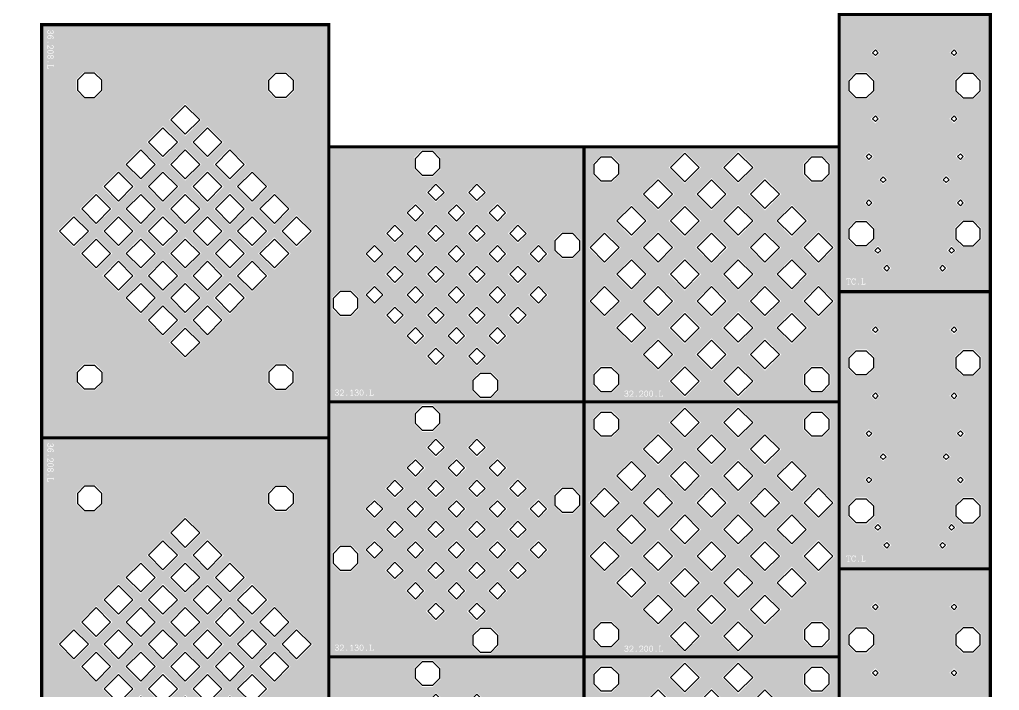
# Model space of a CAD drawing. Extents: x -50800 to 50800, y -50800 to 50800.
# Drawn here: x -2852 to 4925, y 12452 to 17778 of the extents above; entities that cross this region are included whole.
import ezdxf

# ---------------------------------------------------------------- set-up
doc = ezdxf.new("R2010")
doc.units = 13
doc.header["$MEASUREMENT"] = 0
doc.layers.get('0').update_dxf_attribs({"color": 6})
doc.layers.add('L14D0 Au', color=2, linetype='Continuous', transparency=0.6)
doc.layers.add('L16D0 Col', color=254, linetype='Continuous')
doc.layers.add('L20D0 Key', color=8, linetype='Continuous')

# ---------------------------------------------------------------- blocks, each defined once
blk = doc.blocks.new('SMALLPOST')
at = {"layer": 'L20D0 Key'}
blk.add_lwpolyline([(-39.799, -96.083), (-96.083, -39.799), (-96.083, 39.799), (-39.799, 96.083), (39.799, 96.083), (96.083, 39.799), (96.083, -39.799), (39.799, -96.083)], close=True, dxfattribs=at)
blk = doc.blocks.new('32.200.L.RIE')
at = {"layer": 'L14D0 Au'}
h = blk.add_hatch(color=256, dxfattribs=at)
h.paths.add_polyline_path([(495.1, 85.5), (493.4, 85.7), (489, 84), (485.8, 79.8), (483.8, 74.7), (482.8, 69), (482.7, 65.8), (483.2, 59.3), (484.5, 53.7), (486.7, 49), (487, 48.3), (491.2, 44.6), (493.4, 44.1), (497.8, 45.8), (501.3, 50.9), (501.3, 51), (503.2, 56.1), (504.2, 61.8), (504.3, 65.8), (503.8, 72.2), (502.3, 77.6), (499.8, 82), (499.6, 82.1)], flags=0)
h.paths.add_polyline_path([(534.3, 85.5), (532.6, 85.7), (528.2, 84), (525, 79.8), (523, 74.7), (522, 69), (521.8, 65.8), (522.3, 59.3), (523.7, 53.7), (525.9, 49), (526.2, 48.3), (530.4, 44.6), (532.6, 44.1), (537, 45.8), (540.5, 50.9), (540.5, 51), (542.3, 56.1), (543.4, 61.8), (543.5, 65.8), (543, 72.2), (541.5, 77.6), (539, 82), (538.8, 82.1)], flags=0)
h.paths.add_polyline_path([(292.7, 1224.6), (164, 1095.9), (35.3, 1224.6), (164, 1353.3)], flags=16)
h.paths.add_polyline_path([(716.9, 1648.9), (588.2, 1520.2), (459.5, 1648.9), (588.2, 1777.6)], flags=16)
h.paths.add_polyline_path([(292.7, 800.4), (164, 671.7), (35.3, 800.4), (164, 929.1)], flags=16)
h.paths.add_polyline_path([(716.9, 1224.6), (588.2, 1095.9), (459.5, 1224.6), (588.2, 1353.3)], flags=16)
h.paths.add_polyline_path([(1141.2, 1648.9), (1012.5, 1520.2), (883.8, 1648.9), (1012.5, 1777.6)], flags=16)
h.paths.add_polyline_path([(504.8, 588.2), (376.1, 459.5), (247.4, 588.2), (376.1, 716.9)], flags=16)
h.paths.add_polyline_path([(929.1, 1012.5), (800.4, 883.8), (671.7, 1012.5), (800.4, 1141.2)], flags=16)
h.paths.add_polyline_path([(1353.3, 1436.8), (1224.6, 1308.1), (1095.9, 1436.8), (1224.6, 1565.5)], flags=16)
h.paths.add_polyline_path([(716.9, 376.1), (588.2, 247.4), (459.5, 376.1), (588.2, 504.8)], flags=16)
h.paths.add_polyline_path([(1141.2, 800.4), (1012.5, 671.7), (883.8, 800.4), (1012.5, 929.1)], flags=16)
h.paths.add_polyline_path([(1565.5, 1224.6), (1436.8, 1095.9), (1308.1, 1224.6), (1436.8, 1353.3)], flags=16)
h.paths.add_polyline_path([(929.1, 164), (800.4, 35.3), (671.7, 164), (800.4, 292.7)], flags=16)
h.paths.add_polyline_path([(1353.3, 588.2), (1224.6, 459.5), (1095.9, 588.2), (1224.6, 716.9)], flags=16)
h.paths.add_polyline_path([(1777.6, 1012.5), (1648.9, 883.8), (1520.2, 1012.5), (1648.9, 1141.2)], flags=16)
h.paths.add_polyline_path([(1353.3, 164), (1224.6, 35.3), (1095.9, 164), (1224.6, 292.7)], flags=16)
h.paths.add_polyline_path([(1777.6, 588.2), (1648.9, 459.5), (1520.2, 588.2), (1648.9, 716.9)], flags=16)
h.paths.add_polyline_path([(220.7, 282.9), (282.9, 220.7), (282.9, 132.9), (220.7, 70.7), (132.9, 70.7), (70.7, 132.9), (70.7, 220.7), (132.9, 282.9)], flags=16)
h.paths.add_polyline_path([(1804.3, 1742.1), (1742.1, 1804.3), (1742.1, 1892.1), (1804.3, 1954.3), (1892.1, 1954.3), (1954.3, 1892.1), (1954.3, 1804.3), (1892.1, 1742.1)], flags=16)
h.paths.add_polyline_path([(282.9, 1804.3), (220.7, 1742.1), (132.9, 1742.1), (70.7, 1804.3), (70.7, 1892.1), (132.9, 1954.3), (220.7, 1954.3), (282.9, 1892.1)], flags=16)
h.paths.add_polyline_path([(1742.1, 220.7), (1804.3, 282.9), (1892.1, 282.9), (1954.3, 220.7), (1954.3, 132.9), (1892.1, 70.7), (1804.3, 70.7), (1742.1, 132.9)], flags=16)
h.paths.add_polyline_path([(1989.7, 800.4), (1861, 671.7), (1732.3, 800.4), (1861, 929.1)], flags=16)
h.paths.add_polyline_path([(1565.5, 376.1), (1436.8, 247.4), (1308.1, 376.1), (1436.8, 504.8)], flags=16)
h.paths.add_polyline_path([(1989.7, 1224.6), (1861, 1095.9), (1732.3, 1224.6), (1861, 1353.3)], flags=16)
h.paths.add_polyline_path([(1565.5, 800.4), (1436.8, 671.7), (1308.1, 800.4), (1436.8, 929.1)], flags=16)
h.paths.add_polyline_path([(1141.2, 376.1), (1012.5, 247.4), (883.8, 376.1), (1012.5, 504.8)], flags=16)
h.paths.add_polyline_path([(1777.6, 1436.8), (1648.9, 1308.1), (1520.2, 1436.8), (1648.9, 1565.5)], flags=16)
h.paths.add_polyline_path([(1353.3, 1012.5), (1224.6, 883.8), (1095.9, 1012.5), (1224.6, 1141.2)], flags=16)
h.paths.add_polyline_path([(929.1, 588.2), (800.4, 459.5), (671.7, 588.2), (800.4, 716.9)], flags=16)
h.paths.add_polyline_path([(1565.5, 1648.9), (1436.8, 1520.2), (1308.1, 1648.9), (1436.8, 1777.6)], flags=16)
h.paths.add_polyline_path([(1141.2, 1224.6), (1012.5, 1095.9), (883.8, 1224.6), (1012.5, 1353.3)], flags=16)
h.paths.add_polyline_path([(716.9, 800.4), (588.2, 671.7), (459.5, 800.4), (588.2, 929.1)], flags=16)
h.paths.add_polyline_path([(1353.3, 1861), (1224.6, 1732.3), (1095.9, 1861), (1224.6, 1989.7)], flags=16)
h.paths.add_polyline_path([(929.1, 1436.8), (800.4, 1308.1), (671.7, 1436.8), (800.4, 1565.5)], flags=16)
h.paths.add_polyline_path([(504.8, 1012.5), (376.1, 883.8), (247.4, 1012.5), (376.1, 1141.2)], flags=16)
h.paths.add_polyline_path([(929.1, 1861), (800.4, 1732.3), (671.7, 1861), (800.4, 1989.7)], flags=16)
h.paths.add_polyline_path([(504.8, 1436.8), (376.1, 1308.1), (247.4, 1436.8), (376.1, 1565.5)], flags=16)
h.paths.add_polyline_path([(333.8, 90), (337, 90.4), (342.7, 89.4), (347.3, 86.8), (348.6, 85.5), (350.8, 80.3), (351, 79.1), (349.8, 73.7), (346.6, 69), (346.1, 68.5), (344.3, 67.2), (349, 64), (352, 59.6), (352.8, 56.9), (353, 54.2), (352, 48.8), (349, 44.3), (348, 43.5), (343.2, 40.6), (337.9, 39.6), (337, 39.4), (331.1, 40.3), (326.3, 42.3), (323.6, 44.3), (320.7, 49.3), (320.5, 51.5), (323.1, 55.1), (323.6, 55.1), (326.4, 53), (326.6, 51.9), (326.1, 50), (325.9, 49.5), (328.3, 46.7), (333, 44.6), (337, 44.1), (342.4, 45.3), (346.3, 48.7), (346.4, 48.8), (348.1, 54.2), (348.1, 54.4), (346.6, 59.6), (344.6, 61.8), (339.9, 64.1), (336.7, 64.5), (333.2, 64.5), (330.5, 65.8), (330.3, 66.8), (332, 69.2), (332.8, 69.2), (336.5, 69.5), (341.7, 71), (345.1, 74.9), (345.6, 76.1), (345.9, 78.9), (343.7, 83.5), (342.1, 84.7), (337, 85.7), (331.1, 84.7), (328.1, 82.5), (328.8, 81.1), (328.8, 80.5), (326.6, 77.3), (325.8, 77.1), (322.7, 79.3), (322.6, 80.6), (324.1, 85.3), (328.6, 88.7)], flags=16)
h.paths.add_polyline_path([(419.4, 45), (417.2, 41.1), (415, 40.4), (411.3, 42.8), (410.8, 45), (413.5, 49.2), (415.2, 49.5), (418.9, 47.2)], flags=16)
h.paths.add_polyline_path([(576.1, 45), (574, 41.1), (571.8, 40.4), (568.1, 42.8), (567.6, 45), (570.1, 49.2), (571.9, 49.5), (575.6, 47.2)], flags=16)
h.paths.add_polyline_path([(597.2, 89.4), (608.6, 89.4), (611.6, 87), (608.6, 84.7), (604.6, 84.7), (604.6, 45.1), (622.9, 45.1), (622.9, 50.4), (624.2, 53.4), (625.4, 53.6), (627.9, 50.4), (627.9, 43.8), (626.6, 40.8), (624.9, 40.4), (597.2, 40.4), (594.1, 42.8), (597.2, 45.1), (599.7, 45.1), (599.7, 84.7), (597.2, 84.7), (594.1, 87)], flags=16)
h.paths.add_polyline_path([(537.5, 89.2), (541.7, 85.7), (543.5, 83.5), (545.9, 78.6), (547.6, 73.2), (548.4, 67.3), (548.4, 64.8), (547.9, 58.6), (546.7, 53), (544.5, 48), (542.7, 45.3), (538.3, 41.3), (533.6, 39.6), (532.6, 39.4), (527.9, 40.6), (523.7, 44.1), (521.8, 46.3), (519.3, 51.2), (517.8, 56.6), (517, 62.5), (517, 65), (517.3, 71.2), (518.6, 76.8), (520.8, 81.8), (522.7, 84.5), (527, 88.5), (531.8, 90.2), (532.6, 90.4)], flags=16)
h.paths.add_polyline_path([(498.3, 89.2), (502.5, 85.7), (504.3, 83.5), (506.7, 78.6), (508.4, 73.2), (509.2, 67.3), (509.2, 64.8), (508.7, 58.6), (507.5, 53), (505.4, 48), (503.5, 45.3), (499.1, 41.3), (494.4, 39.6), (493.4, 39.4), (488.7, 40.6), (484.5, 44.1), (482.7, 46.3), (480.1, 51.2), (478.6, 56.6), (477.8, 62.5), (477.8, 65), (478.1, 71.2), (479.5, 76.8), (481.6, 81.8), (483.5, 84.5), (487.9, 88.5), (492.6, 90.2), (493.4, 90.4)], flags=16)
h.paths.add_polyline_path([(448, 89.4), (453.4, 90.4), (458.9, 89.5), (463.6, 87.2), (466.7, 84.5), (469.4, 79.4), (470, 74.7), (469.2, 69.7), (467, 65), (463.5, 60.1), (461.3, 58.1), (446.7, 45.1), (465, 45.1), (466, 48.3), (467.5, 48.7), (470, 45.5), (470, 43.8), (468.4, 40.4), (441.8, 40.4), (438.6, 42.8), (439.8, 44.6), (456.4, 59.9), (461, 64.8), (463.8, 69.4), (464.8, 72.2), (465, 74.7), (463.8, 80.1), (459.9, 83.8), (459.4, 84.2), (454.2, 85.7), (452.9, 85.7), (447.7, 84.2), (445, 81.1), (443.8, 78.6), (444.8, 76.3), (442.6, 73.2), (441.8, 73.1), (438.9, 75.1), (438.6, 76.6), (439.8, 82), (443.3, 86.5)], flags=16)
h.paths.add_polyline_path([(369.6, 89.4), (375, 90.4), (380.6, 89.5), (385.5, 87.2), (388.3, 84.5), (391, 79.4), (391.7, 74.7), (390.8, 69.7), (388.6, 65), (385.1, 60.1), (382.9, 58.1), (368.3, 45.1), (386.6, 45.1), (387.6, 48.3), (389.2, 48.7), (391.7, 45.5), (391.7, 43.8), (390, 40.4), (363.4, 40.4), (360.2, 42.8), (361.4, 44.6), (378.1, 59.9), (382.6, 64.8), (385.5, 69.4), (386.5, 72.2), (386.6, 74.7), (385.5, 80.1), (381.6, 83.8), (381.1, 84.2), (375.9, 85.7), (374.5, 85.7), (369.3, 84.2), (366.6, 81.1), (365.6, 78.6), (366.4, 76.3), (364.3, 73.2), (363.4, 73.1), (360.6, 75.1), (360.2, 76.6), (361.4, 82), (364.9, 86.5)], flags=16)
h.paths.add_polyline_path([(10, 2015), (10, 10), (2015, 10), (2015, 2015)])
at = {"layer": 'L16D0 Col', "const_width": 25}
blk.add_lwpolyline([(2025, 0), (0, 0), (0, 2025), (2025, 2025)], close=True, dxfattribs=at)
at = {"layer": 'L16D0 Col'}
for points in [[(800.4, 1746.5), (914.9, 1861), (800.4, 1975.6), (685.8, 1861)], [(1224.6, 1746.5), (1339.2, 1861), (1224.6, 1975.6), (1110.1, 1861)], [(588.2, 1534.3), (702.8, 1648.9), (588.2, 1763.4), (473.7, 1648.9)], [(1012.5, 1534.3), (1127.1, 1648.9), (1012.5, 1763.4), (897.9, 1648.9)], [(1436.8, 1534.3), (1551.3, 1648.9), (1436.8, 1763.4), (1322.2, 1648.9)], [(376.1, 1322.2), (490.7, 1436.8), (376.1, 1551.3), (261.6, 1436.8)], [(800.4, 1322.2), (914.9, 1436.8), (800.4, 1551.3), (685.8, 1436.8)], [(1224.6, 1322.2), (1339.2, 1436.8), (1224.6, 1551.3), (1110.1, 1436.8)], [(1648.9, 1322.2), (1763.4, 1436.8), (1648.9, 1551.3), (1534.3, 1436.8)], [(164, 1110.1), (278.5, 1224.6), (164, 1339.2), (49.4, 1224.6)], [(588.2, 1110.1), (702.8, 1224.6), (588.2, 1339.2), (473.7, 1224.6)], [(1012.5, 1110.1), (1127.1, 1224.6), (1012.5, 1339.2), (897.9, 1224.6)], [(1436.8, 1110.1), (1551.3, 1224.6), (1436.8, 1339.2), (1322.2, 1224.6)], [(1861, 1110.1), (1975.6, 1224.6), (1861, 1339.2), (1746.5, 1224.6)], [(376.1, 897.9), (490.7, 1012.5), (376.1, 1127.1), (261.6, 1012.5)], [(800.4, 897.9), (914.9, 1012.5), (800.4, 1127.1), (685.8, 1012.5)], [(1224.6, 897.9), (1339.2, 1012.5), (1224.6, 1127.1), (1110.1, 1012.5)], [(1648.9, 897.9), (1763.4, 1012.5), (1648.9, 1127.1), (1534.3, 1012.5)], [(164, 685.8), (278.5, 800.4), (164, 914.9), (49.4, 800.4)], [(588.2, 685.8), (702.8, 800.4), (588.2, 914.9), (473.7, 800.4)], [(1012.5, 685.8), (1127.1, 800.4), (1012.5, 914.9), (897.9, 800.4)], [(1436.8, 685.8), (1551.3, 800.4), (1436.8, 914.9), (1322.2, 800.4)], [(1861, 685.8), (1975.6, 800.4), (1861, 914.9), (1746.5, 800.4)], [(376.1, 473.7), (490.7, 588.2), (376.1, 702.8), (261.6, 588.2)], [(800.4, 473.7), (914.9, 588.2), (800.4, 702.8), (685.8, 588.2)], [(1224.6, 473.7), (1339.2, 588.2), (1224.6, 702.8), (1110.1, 588.2)], [(1648.9, 473.7), (1763.4, 588.2), (1648.9, 702.8), (1534.3, 588.2)], [(588.2, 261.6), (702.8, 376.1), (588.2, 490.7), (473.7, 376.1)], [(1012.5, 261.6), (1127.1, 376.1), (1012.5, 490.7), (897.9, 376.1)], [(1436.8, 261.6), (1551.3, 376.1), (1436.8, 490.7), (1322.2, 376.1)], [(800.4, 49.4), (914.9, 164), (800.4, 278.5), (685.8, 164)], [(1224.6, 49.4), (1339.2, 164), (1224.6, 278.5), (1110.1, 164)]]:
    blk.add_lwpolyline(points, close=True, dxfattribs=at)
at = {"xscale": -1, "yscale": -1}
for p, rotation in [((176.8, 1848.2), 225.0000000000001), ((1848.2, 1848.2), 135.0000000000001), ((176.8, 176.8), 315.0000000000002), ((1848.2, 176.8), 45.00000000000015)]:
    blk.add_blockref('SMALLPOST', p, dxfattribs=dict(at, rotation=rotation))
blk = doc.blocks.new('32.130.L.RIE')
at = {"layer": 'L14D0 Au'}
h = blk.add_hatch(color=256, dxfattribs=at)
h.paths.add_polyline_path([(91.9, 94.7), (96.6, 97.6), (102, 98.6), (107.5, 97.7), (112.4, 95.4), (115.2, 92.7), (117.9, 87.6), (118.6, 82.9), (117.8, 78.1), (115.6, 73.2), (112, 68.5), (109.9, 66.3), (95.2, 53.3), (113.6, 53.3), (114.6, 56.5), (116.1, 56.9), (118.6, 53.7), (118.6, 52), (116.9, 48.6), (90.3, 48.6), (87.2, 51), (88.3, 53), (105, 68.1), (109.5, 73), (112.4, 77.6), (113.4, 80.4), (113.6, 82.9), (112.4, 88.3), (108.5, 92), (108, 92.4), (102.8, 93.9), (101.4, 93.9), (96.2, 92.5), (93.5, 89.3), (92.5, 86.8), (93.4, 84.5), (91.2, 81.4), (90.3, 81.3), (87.5, 83.3), (87.2, 84.8), (88.3, 90.2)], flags=16)
h.paths.add_polyline_path([(212.3, 96.9), (217.5, 98.2), (220.7, 98.6), (226.4, 97.7), (230.8, 95), (232.3, 93.7), (234.5, 88.5), (234.6, 87.3), (233.5, 81.9), (230.3, 77.2), (229.8, 76.7), (227.9, 75.4), (232.6, 72.2), (235.6, 67.8), (236.3, 65.1), (236.7, 62.6), (235.6, 57), (232.4, 52.5), (231.6, 51.7), (226.9, 48.8), (221.5, 47.8), (220.7, 47.8), (214.8, 48.5), (209.9, 50.5), (207.2, 52.7), (204.4, 57.5), (204.2, 59.7), (206.7, 63.3), (207.2, 63.3), (210.1, 61.2), (210.3, 60.1), (209.7, 58.2), (209.6, 57.9), (211.9, 54.9), (216.6, 52.8), (220.7, 52.3), (226.1, 53.5), (229.9, 57), (230.1, 57), (231.8, 62.4), (231.8, 62.6), (230.3, 67.8), (228.2, 70), (223.5, 72.3), (220.3, 72.7), (216.8, 72.7), (214, 74.2), (214, 75), (215.6, 77.4), (215.8, 77.4), (216.5, 77.6), (220.2, 77.7), (225.4, 79.2), (228.7, 83.1), (229.1, 84.3), (229.6, 87.3), (227.4, 91.8), (225.7, 92.9), (220.7, 93.9), (214.6, 92.9), (211.8, 90.7), (212.3, 89.3), (212.4, 88.7), (210.3, 85.5), (209.4, 85.3), (206.4, 87.5), (206.2, 88.8), (207.7, 93.5)], flags=16)
h.paths.add_polyline_path([(259.5, 98.6), (264.4, 97.4), (268.6, 93.9), (270.5, 91.7), (272.8, 86.8), (274.5, 81.6), (275.3, 75.5), (275.3, 73), (274.8, 66.8), (273.6, 61.2), (271.5, 56.2), (269.6, 53.5), (265.2, 49.5), (260.5, 47.8), (259.5, 47.8), (254.8, 48.8), (250.6, 52.3), (248.8, 54.7), (246.2, 59.4), (244.7, 64.8), (243.9, 70.7), (243.9, 73.2), (244.2, 79.4), (245.6, 85.1), (247.8, 90), (249.6, 92.7), (254, 96.7), (258.7, 98.4)], flags=16)
h.paths.add_polyline_path([(321.1, 95.2), (324.1, 97.6), (335.5, 97.6), (338.6, 95.2), (335.5, 92.9), (331.5, 92.9), (331.5, 53.3), (349.8, 53.3), (349.8, 58.6), (351.2, 61.6), (352.4, 61.7), (354.9, 58.6), (354.9, 52), (353.5, 49), (351.8, 48.6), (324.1, 48.6), (321.1, 51), (324.1, 53.3), (326.6, 53.3), (326.6, 92.9), (324.1, 92.9)], flags=16)
h.paths.add_polyline_path([(302.6, 55.4), (303.1, 53.2), (300.9, 49.3), (298.7, 48.6), (295, 51.2), (294.5, 53.2), (297, 57.4), (298.9, 57.7)], flags=16)
h.paths.add_polyline_path([(179.8, 95.7), (180.3, 96.7), (182.7, 98.6), (184.9, 95.2), (184.9, 53.3), (191.6, 53.3), (194.6, 51), (191.6, 48.6), (173.3, 48.6), (170.1, 51), (173.3, 53.3), (179.8, 53.3), (179.8, 87.6), (179.6, 87.5), (174.8, 84.6), (172.1, 84.1), (169.7, 86.5), (172.4, 88.8), (176.5, 90.7)], flags=16)
h.paths.add_polyline_path([(145.8, 55.4), (146.3, 53.2), (144.2, 49.3), (142, 48.6), (138.3, 51.2), (137.8, 53.2), (140.5, 57.4), (142.1, 57.7)], flags=16)
h.paths.add_polyline_path([(55.5, 96.9), (60.8, 98.2), (63.9, 98.6), (69.7, 97.7), (74.2, 95), (75.6, 93.7), (77.7, 88.5), (77.9, 87.3), (76.7, 81.9), (73.5, 77.2), (73, 76.7), (71.2, 75.4), (75.9, 72.2), (78.9, 67.8), (79.8, 65.1), (79.9, 62.6), (78.9, 57), (75.9, 52.5), (74.9, 51.7), (70.2, 48.8), (64.8, 47.8), (63.9, 47.8), (58.1, 48.5), (53.2, 50.5), (50.5, 52.7), (47.6, 57.5), (47.5, 59.7), (50, 63.3), (50.5, 63.3), (53.4, 61.2), (53.5, 60.1), (53, 58.2), (52.8, 57.9), (55.2, 54.9), (59.9, 52.8), (63.9, 52.3), (69.3, 53.5), (73.2, 57), (73.4, 57), (75, 62.4), (75, 62.6), (73.5, 67.8), (71.5, 70), (66.8, 72.3), (63.6, 72.7), (60.1, 72.7), (57.4, 74.2), (57.2, 75), (58.9, 77.4), (59.1, 77.4), (59.7, 77.6), (63.4, 77.7), (68.7, 79.2), (72, 83.1), (72.5, 84.3), (72.9, 87.3), (70.7, 91.8), (69, 92.9), (63.9, 93.9), (58.1, 92.9), (55, 90.7), (55.7, 89.3), (55.7, 88.7), (53.5, 85.5), (52.7, 85.3), (49.7, 87.5), (49.5, 88.8), (51, 93.5)], flags=16)
h.paths.add_polyline_path([(1787, 1198.6), (1787, 1286.4), (1849.1, 1348.6), (1937, 1348.6), (1999.1, 1286.4), (1999.1, 1198.6), (1937, 1136.4), (1849.1, 1136.4)], flags=16)
h.paths.add_polyline_path([(238, 826.4), (238, 738.6), (175.9, 676.4), (88, 676.4), (25.9, 738.6), (25.9, 826.4), (88, 888.6), (175.9, 888.6)], flags=16)
h.paths.add_polyline_path([(1663, 929.1), (1742.2, 849.9), (1663, 770.7), (1583.8, 849.9)], flags=16)
h.paths.add_polyline_path([(1337.8, 603.8), (1417, 524.6), (1337.8, 445.4), (1258.6, 524.6)], flags=16)
h.paths.add_polyline_path([(1500.4, 1091.7), (1579.6, 1012.5), (1500.4, 933.3), (1421.2, 1012.5)], flags=16)
h.paths.add_polyline_path([(1175.1, 766.4), (1254.3, 687.2), (1175.1, 608), (1095.9, 687.2)], flags=16)
h.paths.add_polyline_path([(849.9, 441.2), (929.1, 362), (849.9, 282.8), (770.7, 362)], flags=16)
h.paths.add_polyline_path([(1337.8, 1254.3), (1417, 1175.1), (1337.8, 1095.9), (1258.6, 1175.1)], flags=16)
h.paths.add_polyline_path([(1012.5, 929.1), (1091.7, 849.9), (1012.5, 770.7), (933.3, 849.9)], flags=16)
h.paths.add_polyline_path([(687.2, 603.8), (766.4, 524.6), (687.2, 445.4), (608, 524.6)], flags=16)
h.paths.add_polyline_path([(1175.1, 1417), (1254.3, 1337.8), (1175.1, 1258.6), (1095.9, 1337.8)], flags=16)
h.paths.add_polyline_path([(849.9, 1091.7), (929.1, 1012.5), (849.9, 933.3), (770.7, 1012.5)], flags=16)
h.paths.add_polyline_path([(524.6, 766.4), (603.8, 687.2), (524.6, 608), (445.4, 687.2)], flags=16)
h.paths.add_polyline_path([(1012.5, 1579.6), (1091.7, 1500.4), (1012.5, 1421.2), (933.3, 1500.4)], flags=16)
h.paths.add_polyline_path([(687.2, 1254.3), (766.4, 1175.1), (687.2, 1095.9), (608, 1175.1)], flags=16)
h.paths.add_polyline_path([(362, 929.1), (441.2, 849.9), (362, 770.7), (282.8, 849.9)], flags=16)
h.paths.add_polyline_path([(849.9, 1742.2), (929.1, 1663), (849.9, 1583.8), (770.7, 1663)], flags=16)
h.paths.add_polyline_path([(524.6, 1417), (603.8, 1337.8), (524.6, 1258.6), (445.4, 1337.8)], flags=16)
h.paths.add_polyline_path([(362, 1254.3), (441.2, 1175.1), (362, 1095.9), (282.8, 1175.1)], flags=16)
h.paths.add_polyline_path([(687.2, 1579.6), (766.4, 1500.4), (687.2, 1421.2), (608, 1500.4)], flags=16)
h.paths.add_polyline_path([(524.6, 1091.7), (603.8, 1012.5), (524.6, 933.3), (445.4, 1012.5)], flags=16)
h.paths.add_polyline_path([(849.9, 1417), (929.1, 1337.8), (849.9, 1258.6), (770.7, 1337.8)], flags=16)
h.paths.add_polyline_path([(1175.1, 1742.2), (1254.3, 1663), (1175.1, 1583.8), (1095.9, 1663)], flags=16)
h.paths.add_polyline_path([(687.2, 929.1), (766.4, 849.9), (687.2, 770.7), (608, 849.9)], flags=16)
h.paths.add_polyline_path([(1012.5, 1254.3), (1091.7, 1175.1), (1012.5, 1095.9), (933.3, 1175.1)], flags=16)
h.paths.add_polyline_path([(1337.8, 1579.6), (1417, 1500.4), (1337.8, 1421.2), (1258.6, 1500.4)], flags=16)
h.paths.add_polyline_path([(849.9, 766.4), (929.1, 687.2), (849.9, 608), (770.7, 687.2)], flags=16)
h.paths.add_polyline_path([(1175.1, 1091.7), (1254.3, 1012.5), (1175.1, 933.3), (1095.9, 1012.5)], flags=16)
h.paths.add_polyline_path([(1500.4, 1417), (1579.6, 1337.8), (1500.4, 1258.6), (1421.2, 1337.8)], flags=16)
h.paths.add_polyline_path([(1012.5, 603.8), (1091.7, 524.6), (1012.5, 445.4), (933.3, 524.6)], flags=16)
h.paths.add_polyline_path([(1337.8, 929.1), (1417, 849.9), (1337.8, 770.7), (1258.6, 849.9)], flags=16)
h.paths.add_polyline_path([(1663, 1254.3), (1742.2, 1175.1), (1663, 1095.9), (1583.8, 1175.1)], flags=16)
h.paths.add_polyline_path([(1175.1, 441.2), (1254.3, 362), (1175.1, 282.8), (1095.9, 362)], flags=16)
h.paths.add_polyline_path([(1500.4, 766.4), (1579.6, 687.2), (1500.4, 608), (1421.2, 687.2)], flags=16)
h.paths.add_polyline_path([(826.4, 1787), (738.6, 1787), (676.4, 1849.1), (676.4, 1937), (738.6, 1999.1), (826.4, 1999.1), (888.6, 1937), (888.6, 1849.1)], flags=16)
h.paths.add_polyline_path([(1198.6, 238), (1286.4, 238), (1348.6, 175.9), (1348.6, 88), (1286.4, 25.9), (1198.6, 25.9), (1136.4, 88), (1136.4, 175.9)], flags=16)
h.paths.add_polyline_path([(2015, 2015), (10, 2015), (10, 10), (2015, 10)])
h.paths.add_polyline_path([(265.7, 90.5), (261.2, 93.7), (259.5, 93.9), (255.2, 92.2), (252, 88), (249.9, 82.9), (248.9, 77.2), (248.8, 74), (249.3, 67.5), (250.6, 61.9), (252.8, 57.2), (253.1, 56.5), (257.3, 52.8), (259.5, 52.3), (263.9, 54), (267.4, 59.1), (267.4, 59.2), (269.3, 64.3), (270.3, 70), (270.5, 74), (269.9, 80.4), (268.4, 85.8), (265.9, 90.2)], flags=0)
at = {"layer": 'L16D0 Col', "const_width": 25}
blk.add_lwpolyline([(2025, 0), (0, 0), (0, 2025), (2025, 2025)], close=True, dxfattribs=at)
at = {"layer": 'L16D0 Col'}
for points in [[(784.8, 1663), (849.9, 1598), (914.9, 1663), (849.9, 1728.1)], [(1110.1, 1663), (1175.1, 1598), (1240.2, 1663), (1175.1, 1728.1)], [(622.2, 1500.4), (687.2, 1435.3), (752.3, 1500.4), (687.2, 1565.5)], [(947.4, 1500.4), (1012.5, 1435.3), (1077.6, 1500.4), (1012.5, 1565.5)], [(1272.7, 1500.4), (1337.8, 1435.3), (1402.8, 1500.4), (1337.8, 1565.5)], [(459.5, 1337.8), (524.6, 1272.7), (589.7, 1337.8), (524.6, 1402.8)], [(784.8, 1337.8), (849.9, 1272.7), (914.9, 1337.8), (849.9, 1402.8)], [(1110.1, 1337.8), (1175.1, 1272.7), (1240.2, 1337.8), (1175.1, 1402.8)], [(1435.3, 1337.8), (1500.4, 1272.7), (1565.5, 1337.8), (1500.4, 1402.8)], [(296.9, 1175.1), (362, 1110.1), (427, 1175.1), (362, 1240.2)], [(622.2, 1175.1), (687.2, 1110.1), (752.3, 1175.1), (687.2, 1240.2)], [(947.4, 1175.1), (1012.5, 1110.1), (1077.6, 1175.1), (1012.5, 1240.2)], [(1272.7, 1175.1), (1337.8, 1110.1), (1402.8, 1175.1), (1337.8, 1240.2)], [(1598, 1175.1), (1663, 1110.1), (1728.1, 1175.1), (1663, 1240.2)], [(459.5, 1012.5), (524.6, 947.4), (589.7, 1012.5), (524.6, 1077.6)], [(784.8, 1012.5), (849.9, 947.4), (914.9, 1012.5), (849.9, 1077.6)], [(1110.1, 1012.5), (1175.1, 947.4), (1240.2, 1012.5), (1175.1, 1077.6)], [(1435.3, 1012.5), (1500.4, 947.4), (1565.5, 1012.5), (1500.4, 1077.6)], [(296.9, 849.9), (362, 784.8), (427, 849.9), (362, 914.9)], [(622.2, 849.9), (687.2, 784.8), (752.3, 849.9), (687.2, 914.9)], [(947.4, 849.9), (1012.5, 784.8), (1077.6, 849.9), (1012.5, 914.9)], [(1272.7, 849.9), (1337.8, 784.8), (1402.8, 849.9), (1337.8, 914.9)], [(1598, 849.9), (1663, 784.8), (1728.1, 849.9), (1663, 914.9)], [(459.5, 687.2), (524.6, 622.2), (589.7, 687.2), (524.6, 752.3)], [(784.8, 687.2), (849.9, 622.2), (914.9, 687.2), (849.9, 752.3)], [(1110.1, 687.2), (1175.1, 622.2), (1240.2, 687.2), (1175.1, 752.3)], [(1435.3, 687.2), (1500.4, 622.2), (1565.5, 687.2), (1500.4, 752.3)], [(622.2, 524.6), (687.2, 459.5), (752.3, 524.6), (687.2, 589.7)], [(947.4, 524.6), (1012.5, 459.5), (1077.6, 524.6), (1012.5, 589.7)], [(1272.7, 524.6), (1337.8, 459.5), (1402.8, 524.6), (1337.8, 589.7)], [(784.8, 362), (849.9, 296.9), (914.9, 362), (849.9, 427)], [(1110.1, 362), (1175.1, 296.9), (1240.2, 362), (1175.1, 427)]]:
    blk.add_lwpolyline(points, close=True, dxfattribs=at)
at = {"xscale": -1, "yscale": -1}
for p, rotation in [((782.5, 1893), 135.0000000000001), ((1893, 1242.5), 45.00000000000015), ((132, 782.5), 225.0000000000001), ((1242.5, 132), 315.0000000000002)]:
    blk.add_blockref('SMALLPOST', p, dxfattribs=dict(at, rotation=rotation))
blk = doc.blocks.new('36.208.L.RIE')
at = {"layer": 'L14D0 Au'}
h = blk.add_hatch(color=256, dxfattribs=at)
h.paths.add_polyline_path([(254.6, 74.4), (255.6, 74.4), (261.2, 75.5), (264.4, 78.2), (265.9, 82.6), (264, 87.3), (261.8, 89.2), (256.6, 90.7), (255.6, 90.8), (250.2, 89.7), (246.9, 86.8), (245.4, 82.6), (247.2, 77.7), (249.4, 76)], flags=0)
h.paths.add_polyline_path([(217.9, 90.5), (216.4, 90.8), (212.1, 89.2), (208.9, 85), (206.8, 79.9), (205.8, 74.2), (205.7, 70.8), (206.2, 64.4), (207.4, 58.9), (209.5, 54.2), (210, 53.5), (214.2, 49.6), (216.4, 49.3), (220.6, 51), (224.2, 55.9), (224.3, 56), (226.2, 61.2), (227.2, 67), (227.4, 70.8), (226.7, 77.4), (225.2, 82.8), (222.7, 87.1), (222.5, 87.3)], flags=0)
h.paths.add_polyline_path([(100.4, 72.7), (99.4, 72.7), (94, 71.5), (90.6, 68.3), (89.1, 63.4), (89.3, 60.2), (91.5, 54.2), (94.9, 50.5), (99.1, 49.3), (104.3, 50.7), (107.3, 53.7), (109.5, 59.1), (109.5, 61.1), (108.5, 66.6), (105.4, 70.5)], flags=0)
h.paths.add_polyline_path([(253.6, 49.5), (255.6, 49.3), (261, 50.5), (265, 53.7), (267.1, 59.1), (267.1, 59.6), (265.5, 64.6), (262.7, 67.5), (257.6, 69.5), (255.6, 69.7), (250.2, 68.5), (246.4, 65.3), (244.3, 60.1), (244.3, 59.4), (245.9, 54.4), (248.6, 51.5)], flags=0)
h.paths.add_polyline_path([(2842.4, 274.6), (2754.5, 274.6), (2692.4, 336.8), (2692.4, 424.7), (2754.5, 486.8), (2842.4, 486.8), (2904.6, 424.7), (2904.6, 336.8)], flags=16)
h.paths.add_polyline_path([(1640, 384.8), (1768.7, 256.1), (1640, 127.4), (1511.3, 256.1)], flags=16)
h.paths.add_polyline_path([(1286.4, 738.4), (1415.1, 609.7), (1286.4, 481), (1157.8, 609.7)], flags=16)
h.paths.add_polyline_path([(932.9, 1091.9), (1061.6, 963.2), (932.9, 834.5), (804.2, 963.2)], flags=16)
h.paths.add_polyline_path([(1816.8, 561.6), (1945.5, 432.9), (1816.8, 304.2), (1688.1, 432.9)], flags=16)
h.paths.add_polyline_path([(1463.2, 915.1), (1591.9, 786.4), (1463.2, 657.8), (1334.5, 786.4)], flags=16)
h.paths.add_polyline_path([(1109.7, 1268.7), (1238.4, 1140), (1109.7, 1011.3), (981, 1140)], flags=16)
h.paths.add_polyline_path([(1993.6, 738.4), (2122.2, 609.7), (1993.6, 481), (1864.9, 609.7)], flags=16)
h.paths.add_polyline_path([(1640, 1091.9), (1768.7, 963.2), (1640, 834.5), (1511.3, 963.2)], flags=16)
h.paths.add_polyline_path([(1286.4, 1445.5), (1415.1, 1316.8), (1286.4, 1188.1), (1157.8, 1316.8)], flags=16)
h.paths.add_polyline_path([(2170.3, 915.1), (2299, 786.4), (2170.3, 657.8), (2041.6, 786.4)], flags=16)
h.paths.add_polyline_path([(1816.8, 1268.7), (1945.5, 1140), (1816.8, 1011.3), (1688.1, 1140)], flags=16)
h.paths.add_polyline_path([(1463.2, 1622.2), (1591.9, 1493.6), (1463.2, 1364.9), (1334.5, 1493.6)], flags=16)
h.paths.add_polyline_path([(2347.1, 1091.9), (2475.8, 963.2), (2347.1, 834.5), (2218.4, 963.2)], flags=16)
h.paths.add_polyline_path([(1993.6, 1445.5), (2122.2, 1316.8), (1993.6, 1188.1), (1864.9, 1316.8)], flags=16)
h.paths.add_polyline_path([(1640, 1799), (1768.7, 1670.3), (1640, 1541.6), (1511.3, 1670.3)], flags=16)
h.paths.add_polyline_path([(2523.9, 1268.7), (2652.6, 1140), (2523.9, 1011.3), (2395.2, 1140)], flags=16)
h.paths.add_polyline_path([(2170.3, 1622.2), (2299, 1493.6), (2170.3, 1364.9), (2041.6, 1493.6)], flags=16)
h.paths.add_polyline_path([(1816.8, 1975.8), (1945.5, 1847.1), (1816.8, 1718.4), (1688.1, 1847.1)], flags=16)
h.paths.add_polyline_path([(2754.5, 2005.4), (2842.4, 2005.4), (2904.6, 1943.2), (2904.6, 1855.3), (2842.4, 1793.2), (2754.5, 1793.2), (2692.4, 1855.3), (2692.4, 1943.2)], flags=16)
h.paths.add_polyline_path([(525.5, 274.6), (437.6, 274.6), (375.4, 336.8), (375.4, 424.7), (437.6, 486.8), (525.5, 486.8), (587.6, 424.7), (587.6, 336.8)], flags=16)
h.paths.add_polyline_path([(1640, 2152.6), (1768.7, 2023.9), (1640, 1895.2), (1511.3, 2023.9)], flags=16)
h.paths.add_polyline_path([(1993.6, 1799), (2122.2, 1670.3), (1993.6, 1541.6), (1864.9, 1670.3)], flags=16)
h.paths.add_polyline_path([(2347.1, 1445.5), (2475.8, 1316.8), (2347.1, 1188.1), (2218.4, 1316.8)], flags=16)
h.paths.add_polyline_path([(1463.2, 1975.8), (1591.9, 1847.1), (1463.2, 1718.4), (1334.5, 1847.1)], flags=16)
h.paths.add_polyline_path([(1816.8, 1622.2), (1945.5, 1493.6), (1816.8, 1364.9), (1688.1, 1493.6)], flags=16)
h.paths.add_polyline_path([(2170.3, 1268.7), (2299, 1140), (2170.3, 1011.3), (2041.6, 1140)], flags=16)
h.paths.add_polyline_path([(1286.4, 1799), (1415.1, 1670.3), (1286.4, 1541.6), (1157.8, 1670.3)], flags=16)
h.paths.add_polyline_path([(1640, 1445.5), (1768.7, 1316.8), (1640, 1188.1), (1511.3, 1316.8)], flags=16)
h.paths.add_polyline_path([(1993.6, 1091.9), (2122.2, 963.2), (1993.6, 834.5), (1864.9, 963.2)], flags=16)
h.paths.add_polyline_path([(1109.7, 1622.2), (1238.4, 1493.6), (1109.7, 1364.9), (981, 1493.6)], flags=16)
h.paths.add_polyline_path([(1463.2, 1268.7), (1591.9, 1140), (1463.2, 1011.3), (1334.5, 1140)], flags=16)
h.paths.add_polyline_path([(1816.8, 915.1), (1945.5, 786.4), (1816.8, 657.8), (1688.1, 786.4)], flags=16)
h.paths.add_polyline_path([(932.9, 1445.5), (1061.6, 1316.8), (932.9, 1188.1), (804.2, 1316.8)], flags=16)
h.paths.add_polyline_path([(1286.4, 1091.9), (1415.1, 963.2), (1286.4, 834.5), (1157.8, 963.2)], flags=16)
h.paths.add_polyline_path([(1640, 738.4), (1768.7, 609.7), (1640, 481), (1511.3, 609.7)], flags=16)
h.paths.add_polyline_path([(756.1, 1268.7), (884.8, 1140), (756.1, 1011.3), (627.4, 1140)], flags=16)
h.paths.add_polyline_path([(1109.7, 915.1), (1238.4, 786.4), (1109.7, 657.8), (981, 786.4)], flags=16)
h.paths.add_polyline_path([(1463.2, 561.6), (1591.9, 432.9), (1463.2, 304.2), (1334.5, 432.9)], flags=16)
h.paths.add_polyline_path([(437.6, 2005.4), (525.5, 2005.4), (587.6, 1943.2), (587.6, 1855.3), (525.5, 1793.2), (437.6, 1793.2), (375.4, 1855.3), (375.4, 1943.2)], flags=16)
h.paths.add_polyline_path([(56.8, 95.2), (60, 95.4), (65.8, 94.5), (70.3, 92), (71.6, 90.5), (73.8, 85.3), (74, 84.3), (72.8, 78.7), (69.6, 74.2), (69.1, 73.7), (67.3, 72.2), (72, 69), (75, 64.6), (75.8, 62.1), (76, 59.4), (75, 54), (72, 49.5), (71, 48.5), (66.3, 45.8), (60.9, 44.6), (60, 44.6), (54.2, 45.3), (49.3, 47.3), (46.6, 49.5), (43.7, 54.4), (43.6, 56.7), (46.1, 60.1), (46.6, 60.2), (49.4, 58.1), (49.6, 57), (49.1, 55), (48.9, 54.7), (51.3, 51.8), (56, 49.6), (60, 49.3), (65.4, 50.5), (69.5, 53.8), (69.5, 54), (71.1, 59.4), (71.1, 59.6), (69.6, 64.8), (67.6, 67), (62.9, 69.3), (59.7, 69.7), (56.2, 69.7), (53.5, 71), (53.3, 72), (55, 74.4), (55.8, 74.4), (59.5, 74.5), (64.7, 76.2), (68.1, 80.1), (68.6, 81.3), (69, 84.1), (66.8, 88.7), (65.1, 89.7), (60, 90.8), (54.2, 89.7), (51.1, 87.6), (51.8, 86.3), (51.8, 85.5), (49.6, 82.4), (48.8, 82.3), (45.7, 84.5), (45.6, 85.6), (47.1, 90.5), (51.6, 93.9)], flags=16)
h.paths.add_polyline_path([(105.3, 76.4), (109.6, 73.4), (111, 71.8), (113.7, 66.8), (114.5, 61.1), (113.7, 55.4), (111.2, 50.5), (108.6, 48.1), (103.9, 45.4), (99.1, 44.6), (93.8, 45.6), (89.6, 48.5), (87.1, 52.2), (85.1, 56.7), (83.9, 62.4), (83.4, 68.8), (83.4, 69.5), (83.9, 75.7), (85.4, 81.1), (87.8, 86), (90.8, 89.7), (95.4, 93.2), (100.2, 95), (103.4, 95.4), (109.1, 94.2), (112.5, 90.8), (112.7, 90.5), (113.3, 87.5), (111.2, 84.3), (110.2, 84.1), (107.3, 86.3), (107.1, 87.3), (107.8, 89.3), (103.3, 90.8), (98.4, 89.7), (94, 86.3), (92.7, 84.5), (90.1, 79.6), (88.6, 73.9), (88.5, 72.2), (92.8, 75.7), (97.9, 77.2), (99.9, 77.4)], flags=16)
h.paths.add_polyline_path([(170.9, 94.5), (176.2, 95.4), (182, 94.7), (186.7, 92.4), (189.7, 89.5), (192.2, 84.6), (192.9, 79.9), (192.2, 74.9), (190, 70), (186.3, 65.3), (184.1, 63.1), (169.7, 50.1), (188, 50.1), (189, 53.5), (190.5, 53.8), (192.9, 50.5), (192.9, 48.8), (191.2, 45.6), (164.8, 45.6), (161.6, 48), (162.6, 49.8), (179.4, 65.1), (184, 70), (186.8, 74.5), (187.8, 77.4), (188, 79.9), (186.7, 85.3), (183, 89), (182.5, 89.3), (177.3, 90.7), (175.9, 90.8), (170.7, 89.3), (168, 86.3), (166.8, 83.8), (167.8, 81.4), (165.6, 78.2), (164.8, 78.1), (161.8, 80.2), (161.6, 81.8), (162.8, 87.1), (166.2, 91.7), (166.3, 91.7)], flags=16)
h.paths.add_polyline_path([(221.3, 94.2), (225.5, 90.8), (227.4, 88.5), (229.7, 83.8), (231.4, 78.4), (232.2, 72.5), (232.2, 70), (231.7, 63.8), (230.4, 58.1), (228.2, 53.2), (226.5, 50.3), (222.2, 46.3), (217.3, 44.6), (216.4, 44.6), (211.7, 45.8), (207.4, 49.1), (205.7, 51.5), (203.1, 56.2), (201.5, 61.6), (200.8, 67.6), (200.8, 70), (201.1, 76.4), (202.5, 81.9), (204.7, 86.8), (206.5, 89.7), (210.9, 93.7), (215.6, 95.4), (216.4, 95.4)], flags=16)
h.paths.add_polyline_path([(299.2, 50), (297, 46.1), (294.8, 45.6), (291.1, 48), (290.6, 50), (293.1, 54.2), (295, 54.7), (298.7, 52.2)], flags=16)
h.paths.add_polyline_path([(320.2, 94.4), (331.6, 94.4), (334.7, 92.2), (331.6, 89.8), (327.6, 89.8), (327.6, 50.1), (345.9, 50.1), (345.9, 55.4), (347.3, 58.4), (348.4, 58.6), (351, 55.4), (351, 48.8), (349.6, 45.8), (347.9, 45.6), (320.2, 45.6), (317, 48), (320.2, 50.1), (322.7, 50.1), (322.7, 89.8), (320.2, 89.8), (317, 92.2)], flags=16)
h.paths.add_polyline_path([(267.7, 49.5), (266.5, 48.3), (261.8, 45.6), (256.5, 44.6), (255.6, 44.6), (250.1, 45.4), (245.4, 48), (243, 50.1), (240.1, 55.2), (239.3, 59.4), (240.7, 64.6), (244.3, 69), (244.5, 69.2), (249.4, 71.8), (249.9, 72), (244.7, 74.5), (241.5, 78.6), (241.2, 79.2), (240.5, 82.6), (241.7, 87.8), (245.4, 92), (250.1, 94.5), (255.6, 95.4), (261.3, 94.5), (265.9, 92.2), (267.9, 90.2), (270.6, 85.1), (270.9, 82.6), (269.4, 77.6), (265.5, 73.9), (261.3, 72), (266.7, 69.3), (270.2, 65.5), (271.3, 62.9), (271.9, 59.4), (270.9, 54)], flags=16)
h.paths.add_polyline_path([(142.4, 50), (140.1, 46.1), (138.1, 45.6), (134.4, 48), (133.9, 50), (136.4, 54.2), (138.2, 54.7), (141.9, 52.2)], flags=16)
h.paths.add_polyline_path([(3270, 10), (3270, 2270), (10, 2270), (10, 10)])
at = {"layer": 'L16D0 Col', "const_width": 25}
blk.add_lwpolyline([(0, 2280), (3280, 2280), (3280, 0), (0, 0)], close=True, dxfattribs=at)
at = {"layer": 'L16D0 Col'}
for points in [[(1640, 1909.3), (1754.6, 2023.9), (1640, 2138.4), (1525.4, 2023.9)], [(1463.2, 1732.6), (1577.8, 1847.1), (1463.2, 1961.7), (1348.7, 1847.1)], [(1816.8, 1732.6), (1931.3, 1847.1), (1816.8, 1961.7), (1702.2, 1847.1)], [(1286.4, 1555.8), (1401, 1670.3), (1286.4, 1784.9), (1171.9, 1670.3)], [(1640, 1555.8), (1754.6, 1670.3), (1640, 1784.9), (1525.4, 1670.3)], [(1993.6, 1555.8), (2108.1, 1670.3), (1993.6, 1784.9), (1879, 1670.3)], [(1109.7, 1379), (1224.2, 1493.6), (1109.7, 1608.1), (995.1, 1493.6)], [(1463.2, 1379), (1577.8, 1493.6), (1463.2, 1608.1), (1348.7, 1493.6)], [(1816.8, 1379), (1931.3, 1493.6), (1816.8, 1608.1), (1702.2, 1493.6)], [(2170.3, 1379), (2284.9, 1493.6), (2170.3, 1608.1), (2055.8, 1493.6)], [(932.9, 1202.2), (1047.4, 1316.8), (932.9, 1431.3), (818.3, 1316.8)], [(1286.4, 1202.2), (1401, 1316.8), (1286.4, 1431.3), (1171.9, 1316.8)], [(1640, 1202.2), (1754.6, 1316.8), (1640, 1431.3), (1525.4, 1316.8)], [(1993.6, 1202.2), (2108.1, 1316.8), (1993.6, 1431.3), (1879, 1316.8)], [(2347.1, 1202.2), (2461.7, 1316.8), (2347.1, 1431.3), (2232.6, 1316.8)], [(756.1, 1025.4), (870.7, 1140), (756.1, 1254.6), (641.6, 1140)], [(1109.7, 1025.4), (1224.2, 1140), (1109.7, 1254.6), (995.1, 1140)], [(1463.2, 1025.4), (1577.8, 1140), (1463.2, 1254.6), (1348.7, 1140)], [(1816.8, 1025.4), (1931.3, 1140), (1816.8, 1254.6), (1702.2, 1140)], [(2170.3, 1025.4), (2284.9, 1140), (2170.3, 1254.6), (2055.8, 1140)], [(2523.9, 1025.4), (2638.4, 1140), (2523.9, 1254.6), (2409.3, 1140)], [(932.9, 848.7), (1047.4, 963.2), (932.9, 1077.8), (818.3, 963.2)], [(1286.4, 848.7), (1401, 963.2), (1286.4, 1077.8), (1171.9, 963.2)], [(1640, 848.7), (1754.6, 963.2), (1640, 1077.8), (1525.4, 963.2)], [(1993.6, 848.7), (2108.1, 963.2), (1993.6, 1077.8), (1879, 963.2)], [(2347.1, 848.7), (2461.7, 963.2), (2347.1, 1077.8), (2232.6, 963.2)], [(1109.7, 671.9), (1224.2, 786.4), (1109.7, 901), (995.1, 786.4)], [(1463.2, 671.9), (1577.8, 786.4), (1463.2, 901), (1348.7, 786.4)], [(1816.8, 671.9), (1931.3, 786.4), (1816.8, 901), (1702.2, 786.4)], [(2170.3, 671.9), (2284.9, 786.4), (2170.3, 901), (2055.8, 786.4)], [(1286.4, 495.1), (1401, 609.7), (1286.4, 724.2), (1171.9, 609.7)], [(1640, 495.1), (1754.6, 609.7), (1640, 724.2), (1525.4, 609.7)], [(1993.6, 495.1), (2108.1, 609.7), (1993.6, 724.2), (1879, 609.7)], [(1463.2, 318.3), (1577.8, 432.9), (1463.2, 547.4), (1348.7, 432.9)], [(1816.8, 318.3), (1931.3, 432.9), (1816.8, 547.4), (1702.2, 432.9)], [(1640, 141.6), (1754.6, 256.1), (1640, 370.7), (1525.4, 256.1)]]:
    blk.add_lwpolyline(points, close=True, dxfattribs=at)
at = {"rotation": 180}
blk.add_blockref('SMALLPOST', (481.5, 1899.3), dxfattribs=at)
at = {"xscale": -1, "rotation": 180}
blk.add_blockref('SMALLPOST', (2798.5, 1899.3), dxfattribs=at)
at = {"xscale": -1}
blk.add_blockref('SMALLPOST', (481.5, 380.7), dxfattribs=at)
blk.add_blockref('SMALLPOST', (2798.5, 380.7))
blk = doc.blocks.new('TC.L.RIE')
at = {"layer": 'L14D0 Au'}
h = blk.add_hatch(color=256, dxfattribs=at)
h.paths.add_polyline_path([(220, 1529.1), (132.1, 1529.1), (70, 1591.2), (70, 1679.1), (132.1, 1741.2), (220, 1741.2), (282.2, 1679.1), (282.2, 1591.2)], flags=16)
h.paths.add_polyline_path([(912.2, 1934.1), (949, 1897.3), (912.2, 1860.5), (875.4, 1897.3)], flags=16)
h.paths.add_polyline_path([(963.2, 1109.6), (1000, 1072.8), (963.2, 1036), (926.4, 1072.8)], flags=16)
h.paths.add_polyline_path([(850.1, 925.7), (886.8, 888.9), (850.1, 852.2), (813.3, 888.9)], flags=16)
h.paths.add_polyline_path([(892.5, 364.6), (929.2, 327.8), (892.5, 291), (855.7, 327.8)], flags=16)
h.paths.add_polyline_path([(200, 705.1), (236.8, 741.9), (273.6, 705.1), (236.8, 668.3)], flags=16)
h.paths.add_polyline_path([(251, 1373), (287.8, 1409.7), (324.6, 1373), (287.8, 1336.2)], flags=16)
h.paths.add_polyline_path([(341.5, 186.4), (378.2, 223.1), (415, 186.4), (378.2, 149.6)], flags=16)
h.paths.add_polyline_path([(1067.9, 1529.1), (980, 1529.1), (917.8, 1591.2), (917.8, 1679.1), (980, 1741.2), (1067.9, 1741.2), (1130, 1679.1), (1130, 1591.2)], flags=16)
h.paths.add_polyline_path([(1067.9, 353.6), (980, 353.6), (917.8, 415.8), (917.8, 503.6), (980, 565.8), (1067.9, 565.8), (1130, 503.6), (1130, 415.8)], flags=16)
h.paths.add_polyline_path([(270.8, 327.8), (307.5, 364.6), (344.3, 327.8), (307.5, 291)], flags=16)
h.paths.add_polyline_path([(313.2, 888.9), (349.9, 925.7), (386.7, 888.9), (349.9, 852.2)], flags=16)
h.paths.add_polyline_path([(200, 1072.8), (236.8, 1109.6), (273.6, 1072.8), (236.8, 1036)], flags=16)
h.paths.add_polyline_path([(251, 1897.3), (287.8, 1934.1), (324.6, 1897.3), (287.8, 1860.5)], flags=16)
h.paths.add_polyline_path([(821.8, 223.1), (858.5, 186.4), (821.8, 149.6), (785, 186.4)], flags=16)
h.paths.add_polyline_path([(912.2, 1409.7), (949, 1373), (912.2, 1336.2), (875.4, 1373)], flags=16)
h.paths.add_polyline_path([(963.2, 741.9), (1000, 705.1), (963.2, 668.3), (926.4, 705.1)], flags=16)
h.paths.add_polyline_path([(220, 353.6), (132.1, 353.6), (70, 415.8), (70, 503.6), (132.1, 565.8), (220, 565.8), (282.2, 503.6), (282.2, 415.8)], flags=16)
h.paths.add_polyline_path([(157.5, 60.2), (155.3, 56.4), (153.2, 55.7), (149.5, 58.2), (149, 60.2), (151.6, 64.4), (153.3, 64.8), (157, 62.4)], flags=16)
h.paths.add_polyline_path([(178.6, 104.6), (190, 104.6), (193, 102.3), (190, 99.9), (186, 99.9), (186, 60.4), (204.3, 60.4), (204.3, 65.6), (205.6, 68.6), (206.8, 68.8), (209.3, 65.6), (209.3, 59), (208, 56), (206.3, 55.7), (178.6, 55.7), (175.5, 58), (178.6, 60.4), (181.1, 60.4), (181.1, 99.9), (178.6, 99.9), (175.5, 102.3)], flags=16)
h.paths.add_polyline_path([(126.4, 104.1), (128.4, 105.6), (130.6, 102.6), (130.6, 91), (129.6, 88.1), (128.1, 88), (125.8, 89.5), (125.6, 90.2), (123.9, 95.9), (120.4, 99.6), (119.5, 100.1), (116, 100.9), (111.1, 99.6), (107.1, 95.7), (106.4, 94.9), (104.1, 90), (102.7, 84.4), (102.5, 80.2), (103, 74), (104.7, 68.6), (107.4, 64.1), (107.8, 63.6), (112.5, 60.2), (116, 59.4), (121.2, 60.9), (122.9, 62.6), (125.2, 67.6), (125.6, 70), (128.1, 71.7), (130.6, 69.3), (129.5, 63.9), (126.3, 59.2), (125.9, 58.9), (121.2, 55.9), (115.8, 54.8), (115.5, 54.8), (110.4, 55.7), (105.9, 58.5), (103, 61.7), (100.4, 66.4), (98.5, 71.8), (97.7, 77.7), (97.5, 80.2), (98, 86.3), (99.5, 91.8), (101.9, 96.7), (103.7, 99.4), (107.9, 103.3), (112.8, 105.3), (115.5, 105.6), (120.7, 104.5), (125.2, 101.4)], flags=16)
h.paths.add_polyline_path([(72.4, 60.4), (72.4, 99.9), (62.2, 99.9), (62.2, 96), (61, 92.8), (59.7, 92.8), (57.3, 96), (57.3, 101.3), (58.7, 104.5), (60.5, 104.6), (89.4, 104.6), (92.3, 103.1), (92.5, 101.3), (92.5, 96), (91.1, 92.8), (89.9, 92.8), (87.6, 96), (87.6, 99.9), (77.3, 99.9), (77.3, 60.4), (81, 60.4), (84, 58), (81, 55.7), (68.7, 55.7), (65.7, 58), (68.7, 60.4)], flags=16)
h.paths.add_polyline_path([(1190, 10), (1190, 2190), (10, 2190), (10, 10)])
at = {"layer": 'L16D0 Col', "const_width": 25}
blk.add_lwpolyline([(0, 2200), (1200, 2200), (1200, 0), (0, 0)], close=True, dxfattribs=at)
at = {"layer": 'L16D0 Col'}
for points in [[(310.4, 1897.3), (287.8, 1919.9), (265.2, 1897.3), (287.8, 1874.7)], [(912.2, 1874.7), (934.8, 1897.3), (912.2, 1919.9), (889.6, 1897.3)], [(310.4, 1373), (287.8, 1395.6), (265.2, 1373), (287.8, 1350.3)], [(912.2, 1350.3), (934.8, 1373), (912.2, 1395.6), (889.6, 1373)], [(259.4, 1072.8), (236.8, 1095.4), (214.2, 1072.8), (236.8, 1050.2)], [(963.2, 1050.2), (985.8, 1072.8), (963.2, 1095.4), (940.6, 1072.8)], [(372.6, 888.9), (349.9, 911.6), (327.3, 888.9), (349.9, 866.3)], [(850.1, 866.3), (872.7, 888.9), (850.1, 911.6), (827.4, 888.9)], [(259.4, 705.1), (236.8, 727.7), (214.2, 705.1), (236.8, 682.5)], [(963.2, 682.5), (985.8, 705.1), (963.2, 727.7), (940.6, 705.1)], [(330.1, 327.8), (307.5, 350.4), (284.9, 327.8), (307.5, 305.2)], [(892.5, 305.2), (915.1, 327.8), (892.5, 350.4), (869.9, 327.8)], [(400.9, 186.4), (378.2, 209), (355.6, 186.4), (378.2, 163.7)], [(821.8, 163.7), (844.4, 186.4), (821.8, 209), (799.1, 186.4)]]:
    blk.add_lwpolyline(points, close=True, dxfattribs=at)
for p in [(176.1, 1635.1), (176.1, 459.7)]:
    blk.add_blockref('SMALLPOST', p)
at = {"yscale": -1, "rotation": 180}
for p in [(1023.9, 1635.1), (1023.9, 459.7)]:
    blk.add_blockref('SMALLPOST', p, dxfattribs=at)

msp = doc.modelspace()

# ---------------------------------------------------------------- linework, layer by layer
msp.add_circle((0, 0), 50800)

# ---------------------------------------------------------------- block references
at = {"layer": 'L14D0 Au'}
for name, p in [('TC.L.RIE', (3652.5, 15618.3)), ('32.130.L.RIE', (-397.5, 14743.3)), ('32.200.L.RIE', (1627.5, 14743.3)), ('TC.L.RIE', (3652.5, 13418.3)), ('32.130.L.RIE', (-397.5, 12718.3)), ('32.200.L.RIE', (1627.5, 12718.3)), ('TC.L.RIE', (3652.5, 11218.3)), ('32.130.L.RIE', (-397.5, 10693.3)), ('32.200.L.RIE', (1627.5, 10693.3))]:
    msp.add_blockref(name, p, dxfattribs=at)
at = {"layer": 'L14D0 Au', "rotation": 269.9999999999999}
for p in [(-2677.5, 17738.3), (-2677.5, 14458.3)]:
    msp.add_blockref('36.208.L.RIE', p, dxfattribs=at)

doc.saveas('drawing.dxf')
